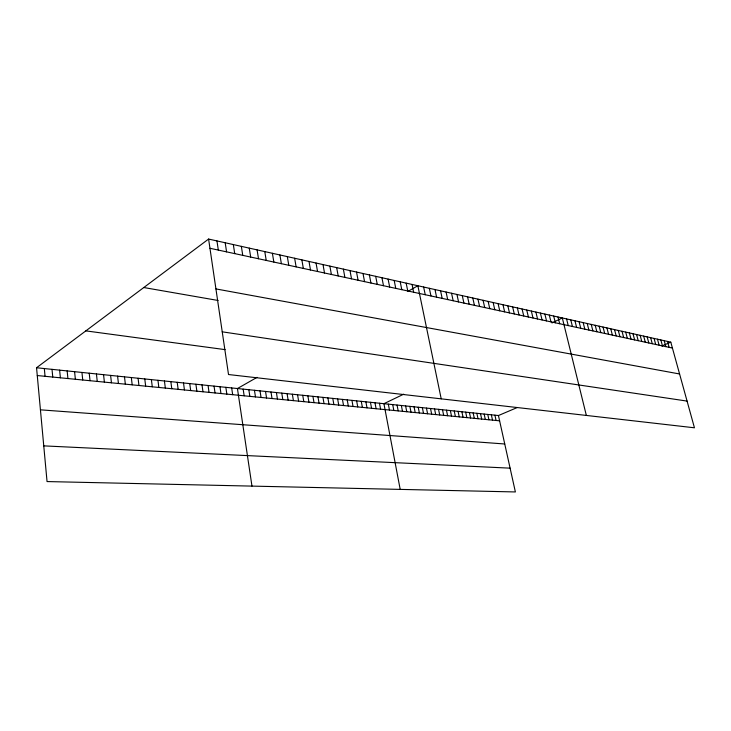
<?xml version="1.0" encoding="UTF-8"?>
<svg xmlns="http://www.w3.org/2000/svg" width="731" height="731" viewBox="0 0 731 731"><rect width="100%" height="100%" fill="white"/><g stroke="black" fill="none" stroke-linecap="round" stroke-linejoin="round"><path stroke-width="1.1" d="M36.55 367.748L498.441 415.537L515.382 491.945L47.049 481.565L36.55 367.748L208.6 239.055L670.793 342.163L694.45 427.799L228.511 374.528L208.6 239.055M257.038 377.36L237.429 388.536L251.967 486.106M408.126 291.285L417.858 285.739L441.213 398.852M403.704 394.183L383.921 403.695L400.195 489.386M551.96 322.938L562.313 317.958L586.353 415.446M498.441 415.537L517 407.642M661.847 345.973L670.793 342.163M43.759 445.873L510.11 468.16M40.433 409.835L504.746 443.982M37.272 375.542L499.611 420.828M85.838 330.878L225.111 349.628M222.233 331.828L687.076 401.091M143.797 287.53L218.112 300.478M215.928 288.919L679.583 373.98M209.952 248.275L672.429 348.066M667.504 341.423L669.139 347.362M664.187 340.683L665.822 346.649M660.842 339.942L662.478 345.927M657.471 339.184L659.106 345.196M654.062 338.426L655.698 344.456M650.627 337.658L652.271 343.716M647.163 336.89L648.799 342.976M643.664 336.105L645.309 342.218M640.137 335.319L641.781 341.459M636.573 334.524L638.218 340.692M632.982 333.72L634.636 339.915M629.364 332.916L631.008 339.129M625.709 332.102L627.353 338.343M622.017 331.28L623.662 337.548M618.289 330.449L619.943 336.744M614.533 329.608L616.178 335.931M610.741 328.758L612.386 335.118M606.913 327.908L608.558 334.286M603.048 327.049L604.692 333.455M599.146 326.172L600.8 332.614M595.208 325.295L596.861 331.764M591.233 324.409L592.887 330.905M587.221 323.513L588.875 330.037M583.164 322.609L584.818 329.169M579.08 321.695L580.734 328.283M574.95 320.781L576.604 327.387M570.774 319.849L572.428 326.492M566.571 318.908L568.225 325.587M558.018 316.998L559.672 323.742M553.687 316.039L555.341 322.8M549.301 315.061L550.955 321.859M544.878 314.074L546.532 320.9M540.41 313.078L542.064 319.94M535.905 312.064L537.55 318.963M531.346 311.05L532.99 317.985M526.74 310.026L528.385 316.989M522.08 308.985L523.734 315.984M517.384 307.934L519.028 314.97M512.632 306.874L514.277 313.946M507.835 305.805L509.48 312.905M502.983 304.726L504.628 311.863M498.085 303.63L499.73 310.803M493.133 302.524L494.777 309.734M488.125 301.41L489.77 308.656M483.072 300.286L484.708 307.559M477.955 299.143L479.591 306.463M472.793 297.992L474.419 305.339M494.914 415.181L496.084 420.48M467.566 296.823L469.192 304.215M491.351 414.806L492.52 420.133M462.284 295.644L463.911 303.073M487.769 414.44L488.938 419.786M484.16 414.066L485.32 419.43M456.948 294.456L458.565 301.921M480.514 413.682L481.683 419.073M451.548 293.25L453.165 300.761M476.85 413.307L478.01 418.717M473.149 412.924L474.318 418.351M446.084 292.034L447.701 299.582M469.421 412.54L470.59 417.986M440.565 290.801L442.182 298.385M465.674 412.147L466.835 417.62M461.882 411.763L463.052 417.246M434.991 289.558L436.599 297.179M458.072 411.361L459.232 416.871M429.344 288.297L430.952 295.964M454.225 410.968L455.386 416.496M450.351 410.566L451.511 416.122M423.633 287.027L425.241 294.73M446.449 410.164L447.61 415.738M442.511 409.753L443.671 415.354M438.545 409.342L439.696 414.961M412.046 284.441L413.636 292.226M434.543 408.931L435.694 414.568M406.162 283.125L407.752 290.956M430.513 408.51L431.665 414.175M426.447 408.09L427.598 413.773M400.204 281.8L401.794 289.668M422.354 407.67L423.496 413.371M394.183 280.457L395.763 288.37M418.223 407.24L419.366 412.969M414.057 406.811L415.199 412.558M388.097 279.096L389.669 287.055M409.863 406.372L410.996 412.147M381.929 277.725L383.501 285.72M405.623 405.933L406.765 411.736M401.356 405.495L402.489 411.315M375.688 276.327L377.26 284.377M397.052 405.047L398.185 410.895M369.383 274.92L370.937 283.016M392.711 404.599L393.845 410.466M388.335 404.152L389.459 410.045M362.996 273.495L364.55 281.636M356.527 272.051L358.08 280.238M379.471 403.229L380.586 409.168M374.976 402.763L376.099 408.73M349.985 270.598L351.529 278.822M370.453 402.297L371.567 408.291M343.36 269.118L344.895 277.396M365.884 401.822L366.999 407.843M336.662 267.619L338.188 275.943M361.278 401.346L362.384 407.386M356.637 400.871L357.742 406.929M329.873 266.111L331.39 274.481M351.949 400.378L353.046 406.473M323.001 264.576L324.509 272.992M347.216 399.894L348.321 406.016M342.446 399.4L343.543 405.541M316.039 263.023L317.546 271.493M337.64 398.898L338.727 405.075M308.994 261.451L310.492 269.967M332.788 398.404L333.875 404.599M327.89 397.892L328.968 404.115M301.857 259.861L303.347 268.432M322.947 397.381L324.025 403.631M294.639 258.244L296.119 266.87M317.967 396.869L319.036 403.146M312.932 396.348L314.001 402.653M287.32 256.618L288.791 265.289M307.861 395.818L308.93 402.151M279.9 254.964L281.362 263.681M302.735 395.288L303.804 401.648M297.563 394.758L298.623 401.145M272.389 253.282L273.842 262.063M292.354 394.219L293.405 400.634M264.786 251.592L266.221 260.419M287.091 393.671L288.133 400.113M281.773 393.123L282.815 399.592M257.074 249.865L258.509 258.756M276.409 392.565L277.451 399.071M249.262 248.129L250.678 257.065M271 392.008L272.033 398.541M265.536 391.441L266.568 398.002M241.349 246.365L242.756 255.357M260.017 390.866L261.049 397.463M233.326 244.574L234.724 253.62M254.452 390.29L255.475 396.915M248.832 389.714L249.847 396.366M225.194 242.756L226.573 251.866M243.158 389.13L244.163 395.809M216.952 240.919L218.322 250.084M231.672 387.933L232.659 394.685M225.852 387.339L226.838 394.11M219.976 386.726L220.963 393.534M214.046 386.114L215.024 392.958M208.061 385.493L209.029 392.364M202.012 384.871L202.971 391.779M195.908 384.232L196.858 391.176M189.74 383.601L190.681 390.573M183.508 382.953L184.44 389.961M177.213 382.304L178.145 389.34M170.853 381.646L171.776 388.718M164.429 380.979L165.343 388.088M157.951 380.312L158.855 387.457M151.39 379.627L152.286 386.809M144.775 378.941L145.661 386.16M138.077 378.256L138.954 385.502M131.324 377.552L132.192 384.844M124.489 376.849L125.348 384.177M117.59 376.127L118.431 383.492M110.609 375.405L111.45 382.816M103.555 374.683L104.387 382.121M96.437 373.943L97.25 381.418M89.228 373.194L90.032 380.714M81.945 372.445L82.74 380.001M74.589 371.686L75.375 379.279M67.151 370.909L67.919 378.548M59.622 370.133L60.381 377.808M52.02 369.347L52.76 377.059M44.326 368.552L45.057 376.31"/></g></svg>
